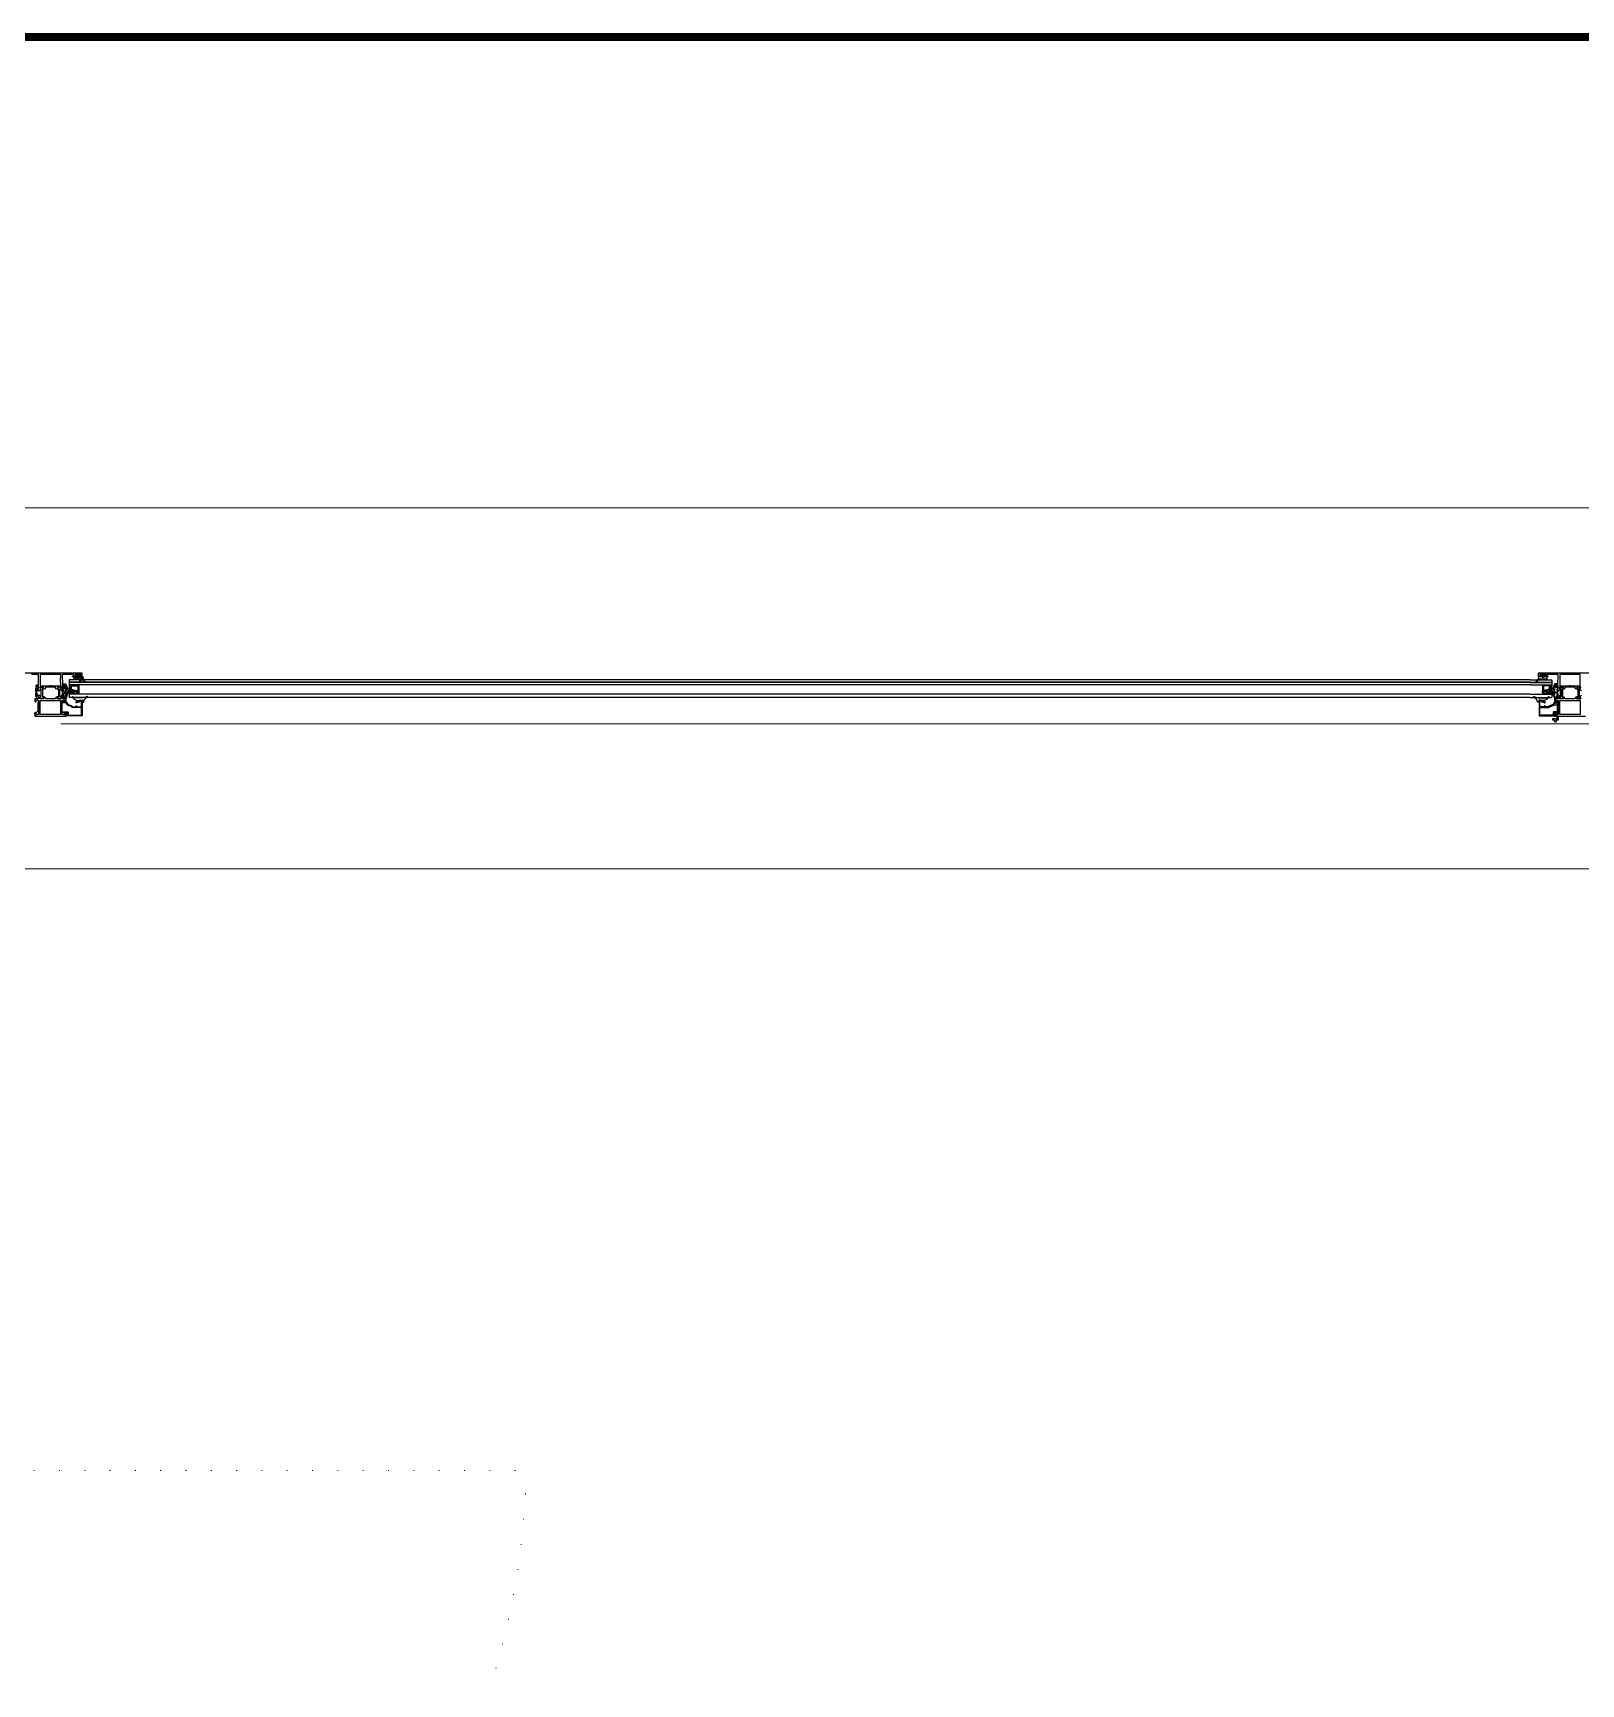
# Model space of a CAD drawing. Extents: x -9059 to 11889, y -1514 to 6575.
# Drawn here: x 1828.2 to 2025.5, y 3658 to 3868.4 of the extents above; entities that cross this region are included whole.
import ezdxf

# ---------------------------------------------------------------- set-up
doc = ezdxf.new("R2010")
doc.units = 0
doc.header["$LTSCALE"] = 25
doc.header["$MEASUREMENT"] = 0
doc.linetypes.add('DOT2', pattern=[0.125, 0, -0.125])
doc.linetypes.add('HIDDEN2', pattern=[4.7625, 3.175, -1.5875])
for name, color, linetype, lineweight in [('06D', 9, 'Continuous', 9), ('10', 9, 'Continuous', 9), ('15', 9, 'Continuous', 9), ('20', 9, 'DOT2', 9), ('21', 9, 'Continuous', 9)]:
    doc.layers.add(name, color=color, linetype=linetype, lineweight=lineweight)

msp = doc.modelspace()

# ---------------------------------------------------------------- hatches: boundary and pattern name
at = {"layer": '06D', "lineweight": 25, "ltscale": 0.5}
h = msp.add_hatch(dxfattribs=at)
h.set_pattern_fill('ANSI31', color=256, scale=0.05, angle=450, style=0)
h.set_pattern_definition([(225, (-192.06147, 133.83068), (-0.1122532015, 0.1122532015), [])])
edge = h.paths.add_edge_path(flags=16)
edge.add_arc((1833.83, 3786.36), 0.025, 180, 270, ccw=False)
edge.add_line((1833.81, 3786.36), (1833.81, 3786.46))
edge.add_arc((1833.83, 3786.46), 0.025, 450, 540, ccw=False)
edge.add_line((1833.83, 3786.49), (1834.01, 3786.49))
edge.add_arc((1834.01, 3786.46), 0.025, 360, 450, ccw=False)
edge.add_line((1834.04, 3786.46), (1834.04, 3786.36))
edge.add_arc((1834.01, 3786.36), 0.025, 270, 360, ccw=False)
edge.add_line((1834.01, 3786.34), (1833.83, 3786.34))
edge = h.paths.add_edge_path()
edge.add_arc((1833.64, 3786.37), 0.035, 270, 360)
edge.add_line((1833.67, 3786.37), (1833.67, 3786.45))
edge.add_arc((1833.66, 3786.45), 0.015, 360, 402.1692)
edge.add_line((1833.67, 3786.46), (1833.63, 3786.5))
edge.add_arc((1833.66, 3786.53), 0.04, 117.0437, 223.6131, ccw=False)
edge.add_line((1833.64, 3786.56), (1833.73, 3786.61))
edge.add_arc((1833.81, 3786.45), 0.175, 450, 477.0437, ccw=False)
edge.add_line((1833.81, 3786.63), (1834.04, 3786.63))
edge.add_arc((1834.04, 3786.45), 0.175, 422.9563, 450, ccw=False)
edge.add_line((1834.12, 3786.61), (1834.21, 3786.56))
edge.add_arc((1834.19, 3786.53), 0.04, 316.3869, 422.9563, ccw=False)
edge.add_line((1834.22, 3786.5), (1834.18, 3786.46))
edge.add_arc((1834.19, 3786.45), 0.015, 497.8308, 540)
edge.add_line((1834.17, 3786.45), (1834.17, 3786.37))
edge.add_arc((1834.21, 3786.37), 0.035, 180, 270)
edge.add_line((1834.21, 3786.33), (1834.49, 3786.33))
edge.add_arc((1834.49, 3786.29), 0.04, 360, 450, ccw=False)
edge.add_line((1834.53, 3786.29), (1834.53, 3786.15))
edge.add_arc((1834.48, 3786.15), 0.05, 319.9652, 360, ccw=False)
edge.add_line((1834.52, 3786.11), (1834.15, 3785.58))
edge.add_arc((1834.11, 3785.61), 0.04, 146.9957, 319.9652, ccw=False)
edge.add_line((1834.08, 3785.63), (1834.4, 3786.13))
edge.add_arc((1834.35, 3786.17), 0.06, 326.9957, 506.1456)
edge.add_line((1834.3, 3786.2), (1833.46, 3786.2))
edge.add_arc((1833.46, 3786.24), 0.04, 180, 270, ccw=False)
edge.add_line((1833.42, 3786.24), (1833.42, 3786.29))
edge.add_arc((1833.46, 3786.29), 0.04, 90, 180, ccw=False)
edge.add_line((1833.46, 3786.33), (1833.64, 3786.33))
h = msp.add_hatch(dxfattribs=at)
h.set_pattern_fill('ANSI31', color=256, scale=0.05, style=0)
h.set_pattern_definition([(225, (-9.60164, -248.68329), (0.1122532015, -0.1122532015), [])])
h.paths.add_polyline_path([(1833.78, 3784.18), (1833.97, 3784.36, 0.203536), (1834, 3784.43), (1834, 3784.51, 0.380587), (1833.91, 3784.61, -0.061836), (1832.66, 3784.92, -0.189764), (1832.6, 3784.97), (1832.41, 3785.4, 0.285747), (1832.32, 3785.45), (1832.03, 3785.45, 0.414214), (1832.01, 3785.43), (1832.01, 3785.34, 0.414214), (1832.03, 3785.32), (1832.25, 3785.32, -0.414214), (1832.28, 3785.29), (1832.28, 3785.1, -0.414214), (1832.26, 3785.07), (1832.18, 3785.07, -0.414214), (1832.15, 3785.1), (1832.15, 3785.13, 0.414214), (1832.12, 3785.16), (1832.06, 3785.16, 0.296563), (1832.04, 3785.15), (1831.98, 3785.01, 0.104779), (1831.96, 3784.94), (1831.96, 3784.86, -0.081633), (1831.96, 3783.88), (1831.96, 3783.8, 0.104779), (1831.98, 3783.73), (1832.04, 3783.59, 0.296563), (1832.06, 3783.58), (1832.12, 3783.58, 0.414214), (1832.15, 3783.61), (1832.15, 3783.65, -0.414214), (1832.18, 3783.67), (1832.26, 3783.67, -0.414214), (1832.28, 3783.65), (1832.28, 3783.59, 0.414214), (1832.31, 3783.56), (1832.4, 3783.56, 0.328426), (1832.45, 3783.6), (1832.67, 3784.3, -0.309555), (1832.69, 3784.32), (1833.49, 3784.37, 0.394287), (1833.51, 3784.39, -0.364538), (1833.55, 3784.44, -0.068684), (1833.85, 3784.45, -0.950368), (1833.85, 3784.41, 0.000002), (1833.85, 3784.41), (1833.7, 3784.26, 0.999219)])
h.paths.add_polyline_path([(1832.35, 3784.51), (1832.35, 3784.85, 0.414214), (1832.32, 3784.88), (1832.19, 3784.88, 0.414214), (1832.16, 3784.85), (1832.16, 3784.51, 0.414214), (1832.19, 3784.48), (1832.32, 3784.48, 0.414214)], flags=16)
h.paths.add_polyline_path([(1832.32, 3784.26), (1832.19, 3784.26, 0.414214), (1832.16, 3784.23), (1832.16, 3783.89, 0.414214), (1832.19, 3783.86), (1832.32, 3783.86, 0.414214), (1832.35, 3783.89), (1832.35, 3784.23, 0.414214)], flags=16)
h = msp.add_hatch(dxfattribs=at)
h.set_pattern_fill('ANSI31', color=256, scale=0.05, style=0)
h.set_pattern_definition([(315, (61.20478, -248.68422), (-0.1122532015, -0.1122532015), [])])
h.paths.add_polyline_path([(2020.73, 3784.18), (2020.54, 3784.36, -0.203536), (2020.51, 3784.43), (2020.51, 3784.51, -0.380587), (2020.6, 3784.61, 0.061836), (2021.86, 3784.92, 0.189764), (2021.91, 3784.97), (2022.1, 3785.39, -0.285747), (2022.19, 3785.45), (2022.48, 3785.45, -0.414214), (2022.5, 3785.43), (2022.5, 3785.34, -0.414214), (2022.48, 3785.32), (2022.27, 3785.32, 0.414214), (2022.23, 3785.29), (2022.23, 3785.1, 0.414214), (2022.26, 3785.07), (2022.34, 3785.07, 0.414214), (2022.36, 3785.1), (2022.36, 3785.13, -0.414214), (2022.39, 3785.16), (2022.46, 3785.16, -0.296563), (2022.47, 3785.15), (2022.53, 3785.01, -0.104779), (2022.55, 3784.94), (2022.55, 3784.86, 0.081633), (2022.55, 3783.88), (2022.55, 3783.8, -0.104779), (2022.53, 3783.73), (2022.47, 3783.59, -0.296563), (2022.46, 3783.58), (2022.39, 3783.58, -0.414214), (2022.36, 3783.61), (2022.36, 3783.65, 0.414214), (2022.34, 3783.67), (2022.26, 3783.67, 0.414214), (2022.23, 3783.65), (2022.23, 3783.59, -0.414214), (2022.21, 3783.56), (2022.11, 3783.56, -0.328426), (2022.06, 3783.6), (2021.84, 3784.3, 0.309555), (2021.82, 3784.32), (2021.02, 3784.37, -0.394287), (2021, 3784.39, 0.364538), (2020.96, 3784.44, 0.068684), (2020.66, 3784.45, 0.950368), (2020.66, 3784.41, -0.000002), (2020.66, 3784.41), (2020.81, 3784.26, -0.999219)])
h.paths.add_polyline_path([(2022.16, 3784.51), (2022.16, 3784.85, -0.414214), (2022.19, 3784.88), (2022.32, 3784.88, -0.414214), (2022.35, 3784.85), (2022.35, 3784.51, -0.414214), (2022.32, 3784.48), (2022.19, 3784.48, -0.414214)], flags=16)
h.paths.add_polyline_path([(2022.19, 3784.26), (2022.32, 3784.26, -0.414214), (2022.35, 3784.23), (2022.35, 3783.89, -0.414214), (2022.32, 3783.86), (2022.19, 3783.86, -0.414214), (2022.16, 3783.89), (2022.16, 3784.23, -0.414214)], flags=16)

# ---------------------------------------------------------------- linework, layer by layer
at = {"layer": '06D'}
for points in [[(2224.06, 3807.87), (1824.06, 3807.87)], [(1831.78, 3780.34), (2215.99, 3780.34)], [(2222.06, 3763.87), (2222.06, 3761.87), (1826.06, 3761.87), (1826.06, 3763.87)]]:
    msp.add_lwpolyline(points, dxfattribs=at)
at = {"layer": '06D', "lineweight": 25, "ltscale": 0.5}
for points in [[(1833.64, 3786.33, 0.414214), (1833.67, 3786.37), (1833.67, 3786.45, 0.186103), (1833.67, 3786.46), (1833.63, 3786.5, -0.501687), (1833.64, 3786.56), (1833.73, 3786.61, -0.118551), (1833.81, 3786.63), (1834.04, 3786.63, -0.118551), (1834.12, 3786.61), (1834.21, 3786.56, -0.501687), (1834.22, 3786.5), (1834.18, 3786.46, 0.186103), (1834.17, 3786.45), (1834.17, 3786.37, 0.414214), (1834.21, 3786.33), (1834.49, 3786.33, -0.414214), (1834.53, 3786.29), (1834.53, 3786.15, -0.176484), (1834.52, 3786.11), (1834.15, 3785.58, -0.940455), (1834.08, 3785.63), (1834.4, 3786.13, 0.992608), (1834.3, 3786.2), (1833.46, 3786.2, -0.414214), (1833.42, 3786.24), (1833.42, 3786.29, -0.414214), (1833.46, 3786.33)], [(1833.83, 3786.34, -0.414214), (1833.81, 3786.36), (1833.81, 3786.46, -0.414214), (1833.83, 3786.49), (1834.01, 3786.49, -0.414214), (1834.04, 3786.46), (1834.04, 3786.36, -0.414214), (1834.01, 3786.34)], [(1829.42, 3783.86, 0.131652), (1829.43, 3783.81), (1829.54, 3783.62, -0.131652), (1829.54, 3783.6), (1829.54, 3783.58, -0.414214), (1829.51, 3783.55), (1829.15, 3783.55, -0.414214), (1829.12, 3783.58), (1829.12, 3783.6, -0.131652), (1829.13, 3783.62), (1829.24, 3783.81, 0.131652), (1829.25, 3783.86), (1829.25, 3784.7, 0.131652), (1829.24, 3784.75), (1829.13, 3784.94, -0.131652), (1829.12, 3784.95), (1829.12, 3784.98, -0.414214), (1829.15, 3785.01), (1829.51, 3785.01, -0.414214), (1829.54, 3784.98), (1829.54, 3784.95, -0.131652), (1829.54, 3784.94), (1829.43, 3784.75, 0.131652), (1829.42, 3784.7)], [(1831.49, 3783.86, -0.131652), (1831.48, 3783.81), (1831.37, 3783.62, 0.131652), (1831.36, 3783.6), (1831.36, 3783.58, 0.414214), (1831.39, 3783.55), (1831.75, 3783.55, 0.414214), (1831.78, 3783.58), (1831.78, 3783.6, 0.131652), (1831.78, 3783.62), (1831.67, 3783.81, -0.131652), (1831.66, 3783.86), (1831.66, 3784.7, -0.131652), (1831.67, 3784.75), (1831.78, 3784.94, 0.131652), (1831.78, 3784.95), (1831.78, 3784.98, 0.414214), (1831.75, 3785.01), (1831.39, 3785.01, 0.414214), (1831.36, 3784.98), (1831.36, 3784.95, 0.131652), (1831.37, 3784.94), (1831.48, 3784.75, -0.131652), (1831.49, 3784.7)], [(1832.35, 3784.51, -0.414214), (1832.32, 3784.48), (1832.19, 3784.48, -0.414214), (1832.16, 3784.51), (1832.16, 3784.85, -0.414214), (1832.19, 3784.88), (1832.32, 3784.88, -0.414214), (1832.35, 3784.85)], [(2023.02, 3783.85, 0.131652), (2023.04, 3783.8), (2023.14, 3783.62, -0.131652), (2023.15, 3783.6), (2023.15, 3783.58, -0.414214), (2023.12, 3783.55), (2022.76, 3783.55, -0.414214), (2022.73, 3783.58), (2022.73, 3783.6, -0.131652), (2022.73, 3783.62), (2022.84, 3783.8, 0.131652), (2022.85, 3783.85), (2022.85, 3784.7, 0.131652), (2022.84, 3784.75), (2022.73, 3784.94, -0.131652), (2022.73, 3784.95), (2022.73, 3784.98, -0.414214), (2022.76, 3785.01), (2023.12, 3785.01, -0.414214), (2023.15, 3784.98), (2023.15, 3784.95, -0.131652), (2023.14, 3784.94), (2023.04, 3784.75, 0.131652), (2023.02, 3784.7)], [(2022.89, 3784.75), (2022.79, 3784.94, -0.131652), (2022.78, 3784.95), (2022.78, 3784.98, -0.414214), (2022.81, 3785.01), (2023.17, 3785.01, -0.414214), (2023.2, 3784.98), (2023.2, 3784.95, -0.131652), (2023.2, 3784.94), (2023.09, 3784.75, 0.131652), (2023.08, 3784.7), (2023.08, 3783.85, 0.131652), (2023.09, 3783.8), (2023.2, 3783.62, -0.131652), (2023.2, 3783.6), (2023.2, 3783.58, -0.414214), (2023.17, 3783.55), (2022.81, 3783.55, -0.414214), (2022.78, 3783.58), (2022.78, 3783.6, -0.131652), (2022.79, 3783.62), (2022.89, 3783.8, 0.131652), (2022.91, 3783.85), (2022.91, 3784.7, 0.131652)], [(2025.22, 3784.75), (2025.33, 3784.94, 0.131652), (2025.33, 3784.95), (2025.33, 3784.98, 0.414214), (2025.3, 3785.01), (2024.94, 3785.01, 0.414214), (2024.91, 3784.98), (2024.91, 3784.95, 0.131652), (2024.92, 3784.94), (2025.02, 3784.75, -0.131652), (2025.04, 3784.7), (2025.04, 3783.85, -0.131652), (2025.02, 3783.8), (2024.92, 3783.62, 0.131652), (2024.91, 3783.6), (2024.91, 3783.58, 0.414214), (2024.94, 3783.55), (2025.3, 3783.55, 0.414214), (2025.33, 3783.58), (2025.33, 3783.6, 0.131652), (2025.33, 3783.62), (2025.22, 3783.8, -0.131652), (2025.21, 3783.85), (2025.21, 3784.7, -0.131652)], [(2025.09, 3783.85, -0.131652), (2025.08, 3783.8), (2024.97, 3783.62, 0.131652), (2024.97, 3783.6), (2024.97, 3783.58, 0.414214), (2025, 3783.55), (2025.36, 3783.55, 0.414214), (2025.39, 3783.58), (2025.39, 3783.6, 0.131652), (2025.38, 3783.62), (2025.28, 3783.8, -0.131652), (2025.26, 3783.85), (2025.26, 3784.7, -0.131652), (2025.28, 3784.75), (2025.38, 3784.94, 0.131652), (2025.39, 3784.95), (2025.39, 3784.98, 0.414214), (2025.36, 3785.01), (2025, 3785.01, 0.414214), (2024.97, 3784.98), (2024.97, 3784.95, 0.131652), (2024.97, 3784.94), (2025.08, 3784.75, -0.131652), (2025.09, 3784.7)], [(2025.09, 3783.85, -0.131652), (2025.08, 3783.8), (2024.97, 3783.62, 0.131652), (2024.97, 3783.6), (2024.97, 3783.58, 0.414214), (2025, 3783.55), (2025.36, 3783.55, 0.414214), (2025.39, 3783.58), (2025.39, 3783.6, 0.131652), (2025.38, 3783.62), (2025.28, 3783.8, -0.131652), (2025.26, 3783.85), (2025.26, 3784.7, -0.131652), (2025.28, 3784.75), (2025.38, 3784.94, 0.131652), (2025.39, 3784.95), (2025.39, 3784.98, 0.414214), (2025.36, 3785.01), (2025, 3785.01, 0.414214), (2024.97, 3784.98), (2024.97, 3784.95, 0.131652), (2024.97, 3784.94), (2025.08, 3784.75, -0.131652), (2025.09, 3784.7)], [(1834.52, 3783.34), (1834.52, 3783.12, 0.414214), (1834.55, 3783.09), (1834.59, 3783.09, 0.356389), (1834.69, 3783.17, -0.262181), (1835.2, 3783.76, 0.316752), (1835.22, 3783.79, 0.499585), (1835.19, 3783.82, -0.048291), (1834.63, 3783.68, -0.086497), (1833.53, 3783.68, -0.16681), (1833.3, 3783.79, 0.169383), (1833.28, 3783.81), (1833.27, 3783.81, 0.513067), (1833.22, 3783.74, 0.159858), (1833.8, 3783.36, 0.178819), (1834.16, 3783.34), (1834.18, 3783.36, -0.13005), (1834.23, 3783.37), (1834.49, 3783.37, -0.414214)], [(2020.09, 3783.34), (2020.09, 3783.12, -0.414214), (2020.06, 3783.09), (2020.03, 3783.09, -0.356389), (2019.93, 3783.17, 0.262181), (2019.41, 3783.76, -0.316752), (2019.39, 3783.79, -0.499585), (2019.43, 3783.82, 0.048291), (2019.99, 3783.68, 0.086497), (2021.09, 3783.68, 0.16681), (2021.31, 3783.79, -0.169383), (2021.33, 3783.81), (2021.35, 3783.81, -0.513067), (2021.39, 3783.74, -0.159858), (2020.82, 3783.36, -0.178819), (2020.45, 3783.34), (2020.43, 3783.35, 0.13005), (2020.38, 3783.37), (2020.12, 3783.37, 0.414214)]]:
    msp.add_lwpolyline(points, format="xyb", close=True, dxfattribs=at)
for points in [[(1834.59, 3786.35, 0.220745), (1834.89, 3785.75, -0.651907), (1834.84, 3785.68, -0.176952), (1834.55, 3786, 0.281357), (1834.4, 3786.09), (1834.32, 3786.09), (1834.31, 3786.09), (1834.3, 3786.09), (1834.29, 3786.09), (1834.29, 3786.08), (1834.28, 3786.08), (1834.27, 3786.07), (1834.27, 3786.07), (1834.26, 3786.06), (1834.26, 3786.05), (1834.26, 3786.04), (1834.26, 3785.96), (1834.26, 3785.96), (1834.26, 3785.96), (1834.26, 3785.95), (1834.26, 3785.95), (1834.25, 3785.95), (1834.25, 3785.95), (1834.25, 3785.94), (1834.25, 3785.94), (1834.24, 3785.94), (1834.16, 3785.94), (1834.16, 3785.94), (1834.15, 3785.94), (1834.15, 3785.94), (1834.15, 3785.95), (1834.15, 3785.95), (1834.14, 3785.95), (1834.14, 3785.95), (1834.14, 3785.96), (1834.14, 3785.96), (1834.14, 3786.04), (1834.14, 3786.05), (1834.14, 3786.05), (1834.13, 3786.06), (1834.13, 3786.07), (1834.12, 3786.07), (1834.12, 3786.08), (1834.11, 3786.08), (1834.1, 3786.09), (1834.09, 3786.09), (1834.08, 3786.09), (1834.07, 3786.09), (1834.07, 3786.08), (1834.06, 3786.08), (1834.05, 3786.07), (1834.05, 3786.07), (1834.04, 3786.06), (1834.04, 3786.05), (1834.04, 3786.04), (1834.04, 3785.96), (1834.04, 3785.96), (1834.04, 3785.96), (1834.04, 3785.95), (1834.04, 3785.95), (1834.03, 3785.95), (1834.03, 3785.95), (1834.03, 3785.94), (1834.03, 3785.94), (1834.02, 3785.94), (1833.94, 3785.94), (1833.94, 3785.94), (1833.93, 3785.94), (1833.93, 3785.94), (1833.93, 3785.95), (1833.93, 3785.95), (1833.92, 3785.95), (1833.92, 3785.95), (1833.92, 3785.96), (1833.92, 3785.96), (1833.92, 3786.04), (1833.92, 3786.05), (1833.92, 3786.05), (1833.91, 3786.06), (1833.91, 3786.07), (1833.9, 3786.07), (1833.9, 3786.08), (1833.89, 3786.08), (1833.88, 3786.09), (1833.87, 3786.09), (1833.86, 3786.09), (1833.85, 3786.09), (1833.85, 3786.08), (1833.84, 3786.08), (1833.83, 3786.07), (1833.83, 3786.07), (1833.82, 3786.06), (1833.82, 3786.05), (1833.82, 3786.04), (1833.82, 3785.96), (1833.82, 3785.96), (1833.82, 3785.96), (1833.82, 3785.95), (1833.82, 3785.95), (1833.81, 3785.95), (1833.81, 3785.95), (1833.81, 3785.94), (1833.81, 3785.94), (1833.8, 3785.94), (1833.72, 3785.94), (1833.72, 3785.94), (1833.71, 3785.94), (1833.71, 3785.94), (1833.71, 3785.95), (1833.71, 3785.95), (1833.7, 3785.95), (1833.7, 3785.95), (1833.7, 3785.96), (1833.7, 3785.96), (1833.7, 3786.04), (1833.7, 3786.05), (1833.7, 3786.05), (1833.69, 3786.06), (1833.69, 3786.07), (1833.68, 3786.07), (1833.68, 3786.08), (1833.67, 3786.08), (1833.66, 3786.09), (1833.65, 3786.09), (1833.64, 3786.09), (1833.63, 3786.09), (1833.63, 3786.08), (1833.62, 3786.08), (1833.61, 3786.07), (1833.61, 3786.07), (1833.6, 3786.06), (1833.6, 3786.05), (1833.6, 3786.04), (1833.6, 3785.96), (1833.6, 3785.96), (1833.6, 3785.96), (1833.6, 3785.95), (1833.6, 3785.95), (1833.59, 3785.95), (1833.59, 3785.95), (1833.59, 3785.94), (1833.59, 3785.94), (1833.58, 3785.94), (1833.5, 3785.94), (1833.5, 3785.94), (1833.49, 3785.94), (1833.49, 3785.94), (1833.49, 3785.95), (1833.49, 3785.95), (1833.48, 3785.95), (1833.48, 3785.95), (1833.48, 3785.96), (1833.48, 3785.96), (1833.48, 3786.3, -0.414214), (1833.51, 3786.33), (1833.74, 3786.33, 0.414214), (1833.77, 3786.36), (1833.77, 3786.43, 0.291535), (1833.76, 3786.44), (1833.71, 3786.46, -0.613042), (1833.71, 3786.53), (1833.83, 3786.59, -0.127095), (1833.89, 3786.61), (1834.09, 3786.61, -0.127095), (1834.15, 3786.59), (1834.26, 3786.53, -0.585233), (1834.26, 3786.46), (1834.21, 3786.44, 0.167811), (1834.21, 3786.43), (1834.21, 3786.36, 0.414214), (1834.24, 3786.33), (1834.54, 3786.33), (1834.54, 3786.39, -0.394677), (1834.59, 3786.35)], [(2020.03, 3786.35, -0.220745), (2019.72, 3785.75, 0.651907), (2019.78, 3785.68, 0.176952), (2020.07, 3786, -0.281357), (2020.21, 3786.09), (2020.29, 3786.09), (2020.31, 3786.09), (2020.31, 3786.09), (2020.32, 3786.08), (2020.33, 3786.08), (2020.34, 3786.08), (2020.34, 3786.07), (2020.35, 3786.07), (2020.35, 3786.06), (2020.36, 3786.05), (2020.36, 3786.04), (2020.36, 3785.96), (2020.36, 3785.96), (2020.36, 3785.96), (2020.36, 3785.95), (2020.36, 3785.95), (2020.36, 3785.95), (2020.37, 3785.95), (2020.37, 3785.94), (2020.37, 3785.94), (2020.38, 3785.94), (2020.46, 3785.94), (2020.46, 3785.94), (2020.46, 3785.94), (2020.47, 3785.94), (2020.47, 3785.95), (2020.47, 3785.95), (2020.47, 3785.95), (2020.48, 3785.95), (2020.48, 3785.96), (2020.48, 3785.96), (2020.48, 3786.04), (2020.48, 3786.04), (2020.48, 3786.05), (2020.48, 3786.06), (2020.49, 3786.07), (2020.49, 3786.07), (2020.5, 3786.08), (2020.51, 3786.08), (2020.51, 3786.08), (2020.53, 3786.09), (2020.53, 3786.09), (2020.54, 3786.08), (2020.55, 3786.08), (2020.56, 3786.08), (2020.56, 3786.07), (2020.57, 3786.07), (2020.57, 3786.06), (2020.58, 3786.05), (2020.58, 3786.04), (2020.58, 3785.96), (2020.58, 3785.96), (2020.58, 3785.96), (2020.58, 3785.95), (2020.58, 3785.95), (2020.58, 3785.95), (2020.59, 3785.95), (2020.59, 3785.94), (2020.59, 3785.94), (2020.6, 3785.94), (2020.68, 3785.94), (2020.68, 3785.94), (2020.68, 3785.94), (2020.69, 3785.94), (2020.69, 3785.95), (2020.69, 3785.95), (2020.69, 3785.95), (2020.7, 3785.95), (2020.7, 3785.96), (2020.7, 3785.96), (2020.7, 3786.04), (2020.7, 3786.04), (2020.7, 3786.05), (2020.7, 3786.06), (2020.71, 3786.07), (2020.71, 3786.07), (2020.72, 3786.08), (2020.73, 3786.08), (2020.73, 3786.08), (2020.75, 3786.09), (2020.75, 3786.09), (2020.76, 3786.08), (2020.77, 3786.08), (2020.78, 3786.08), (2020.78, 3786.07), (2020.79, 3786.07), (2020.79, 3786.06), (2020.8, 3786.05), (2020.8, 3786.04), (2020.8, 3785.96), (2020.8, 3785.96), (2020.8, 3785.96), (2020.8, 3785.95), (2020.8, 3785.95), (2020.8, 3785.95), (2020.81, 3785.95), (2020.81, 3785.94), (2020.81, 3785.94), (2020.82, 3785.94), (2020.9, 3785.94), (2020.9, 3785.94), (2020.9, 3785.94), (2020.91, 3785.94), (2020.91, 3785.95), (2020.91, 3785.95), (2020.91, 3785.95), (2020.92, 3785.95), (2020.92, 3785.96), (2020.92, 3785.96), (2020.92, 3786.04), (2020.92, 3786.04), (2020.92, 3786.05), (2020.92, 3786.06), (2020.93, 3786.07), (2020.93, 3786.07), (2020.94, 3786.08), (2020.95, 3786.08), (2020.95, 3786.08), (2020.97, 3786.09), (2020.97, 3786.09), (2020.98, 3786.08), (2020.99, 3786.08), (2021, 3786.08), (2021, 3786.07), (2021.01, 3786.07), (2021.01, 3786.06), (2021.02, 3786.05), (2021.02, 3786.04), (2021.02, 3785.96), (2021.02, 3785.96), (2021.02, 3785.96), (2021.02, 3785.95), (2021.02, 3785.95), (2021.02, 3785.95), (2021.03, 3785.95), (2021.03, 3785.94), (2021.03, 3785.94), (2021.04, 3785.94), (2021.12, 3785.94), (2021.12, 3785.94), (2021.12, 3785.94), (2021.13, 3785.94), (2021.13, 3785.95), (2021.13, 3785.95), (2021.13, 3785.95), (2021.14, 3785.95), (2021.14, 3785.96), (2021.14, 3785.96), (2021.14, 3786.3, 0.414214), (2021.11, 3786.33), (2020.88, 3786.33, -0.414214), (2020.85, 3786.36), (2020.85, 3786.42, -0.291535), (2020.86, 3786.44), (2020.91, 3786.46, 0.613042), (2020.91, 3786.52), (2020.79, 3786.59, 0.127095), (2020.73, 3786.6), (2020.53, 3786.6, 0.127095), (2020.46, 3786.59), (2020.35, 3786.53, 0.585233), (2020.35, 3786.46), (2020.4, 3786.44, -0.167811), (2020.41, 3786.42), (2020.41, 3786.36, -0.414214), (2020.38, 3786.33), (2020.08, 3786.33), (2020.08, 3786.39, 0.394677), (2020.03, 3786.35)], [(1831.96, 3783.88, 0.081633), (1831.96, 3784.86), (1831.96, 3784.94, -0.104779), (1831.98, 3785.01), (1832.04, 3785.15, -0.296563), (1832.06, 3785.16), (1832.12, 3785.16, -0.414214), (1832.15, 3785.13), (1832.15, 3785.1, 0.414214), (1832.18, 3785.07), (1832.26, 3785.07, 0.414214), (1832.28, 3785.1), (1832.28, 3785.29, 0.414214), (1832.25, 3785.32), (1832.03, 3785.32, -0.414214), (1832.01, 3785.34), (1832.01, 3785.43, -0.414214), (1832.03, 3785.45), (1832.32, 3785.45, -0.285747), (1832.41, 3785.4), (1832.6, 3784.97, 0.189764), (1832.66, 3784.92, 0.061836), (1833.91, 3784.61, -0.380587), (1834, 3784.51), (1834, 3784.43, -0.203536), (1833.97, 3784.36), (1833.78, 3784.18, -0.999219), (1833.7, 3784.26), (1833.85, 3784.41, 0.950364), (1833.85, 3784.45, 0.068684), (1833.55, 3784.44, 0.364538), (1833.51, 3784.39, -0.394287), (1833.49, 3784.37), (1832.69, 3784.32, 0.309555), (1832.67, 3784.3), (1832.45, 3783.6, -0.328426), (1832.4, 3783.56), (1832.31, 3783.56, -0.414214), (1832.28, 3783.59), (1832.28, 3783.65, 0.414214), (1832.26, 3783.67), (1832.18, 3783.67, 0.414214), (1832.15, 3783.65), (1832.15, 3783.61, -0.414214), (1832.12, 3783.58), (1832.06, 3783.58, -0.296563), (1832.04, 3783.59), (1831.98, 3783.73, -0.104779), (1831.96, 3783.8), (1831.96, 3783.88)], [(2022.55, 3783.88, -0.081633), (2022.55, 3784.86), (2022.55, 3784.94, 0.104779), (2022.53, 3785.01), (2022.47, 3785.15, 0.296563), (2022.46, 3785.16), (2022.39, 3785.16, 0.414214), (2022.36, 3785.13), (2022.36, 3785.1, -0.414214), (2022.34, 3785.07), (2022.26, 3785.07, -0.414214), (2022.23, 3785.1), (2022.23, 3785.29, -0.414214), (2022.27, 3785.32), (2022.48, 3785.32, 0.414214), (2022.5, 3785.34), (2022.5, 3785.43, 0.414214), (2022.48, 3785.45), (2022.19, 3785.45, 0.285747), (2022.1, 3785.39), (2021.91, 3784.97, -0.189764), (2021.86, 3784.92, -0.061836), (2020.6, 3784.61, 0.380587), (2020.51, 3784.51), (2020.51, 3784.43, 0.203536), (2020.54, 3784.36), (2020.73, 3784.18, 0.999219), (2020.81, 3784.26), (2020.66, 3784.41, -0.950364), (2020.66, 3784.45, -0.068684), (2020.96, 3784.44, -0.364538), (2021, 3784.39, 0.394287), (2021.02, 3784.37), (2021.82, 3784.32, -0.309555), (2021.84, 3784.3), (2022.06, 3783.6, 0.328426), (2022.11, 3783.56), (2022.21, 3783.56, 0.414214), (2022.23, 3783.59), (2022.23, 3783.65, -0.414214), (2022.26, 3783.67), (2022.34, 3783.67, -0.414214), (2022.36, 3783.65), (2022.36, 3783.61, 0.414214), (2022.39, 3783.58), (2022.46, 3783.58, 0.296563), (2022.47, 3783.59), (2022.53, 3783.73, 0.104779), (2022.55, 3783.8), (2022.55, 3783.88)]]:
    msp.add_lwpolyline(points, format="xyb", dxfattribs=at)
at = {"layer": '10', "lineweight": 25, "ltscale": 0.5}
for p, q in [((1833.05, 3785.31), (1833.05, 3784.11)), ((1834.05, 3785.31), (1834.05, 3784.11)), ((2020.56, 3785.31), (2020.56, 3784.11)), ((2021.56, 3785.31), (2021.56, 3784.11)), ((1828.84, 3783.06), (1828.84, 3782.89)), ((1828.84, 3782.89), (1828.84, 3781.93)), ((2021.94, 3783.06), (2022.44, 3783.06)), ((2021.94, 3782.79), (2022.44, 3782.79)), ((2022.44, 3783.06), (2022.44, 3782.89)), ((2022.44, 3782.89), (2022.44, 3781.93)), ((1828.84, 3781.93), (1828.34, 3781.66)), ((2022.44, 3781.93), (2021.94, 3781.66))]:
    msp.add_line(p, q, dxfattribs=at)
for points in [[(1826.46, 3786.84), (1834.44, 3786.84, -0.414214), (1834.45, 3786.83), (1834.45, 3786.35, -0.414214), (1834.44, 3786.34), (1834.22, 3786.34, -0.414214), (1834.15, 3786.41), (1834.15, 3786.43, -0.414214), (1834.16, 3786.44), (1834.26, 3786.44, 0.414214), (1834.31, 3786.49), (1834.31, 3786.61, 0.414214), (1834.26, 3786.66), (1833.59, 3786.66, 0.414214), (1833.54, 3786.61), (1833.54, 3786.49, 0.414214), (1833.59, 3786.44), (1833.69, 3786.44, -0.414214), (1833.7, 3786.43), (1833.7, 3786.41, -0.414214), (1833.63, 3786.34), (1833.32, 3786.34, -0.414214), (1833.27, 3786.39), (1833.27, 3786.44), (1833.37, 3786.44, 0.414214), (1833.4, 3786.47), (1833.4, 3786.64), (1833.27, 3786.64), (1833.27, 3786.65), (1833.01, 3786.65), (1833.01, 3786.64), (1832.86, 3786.64), (1832.86, 3786.65), (1832.53, 3786.65), (1832.53, 3786.64), (1832.38, 3786.64), (1832.38, 3786.65), (1832.06, 3786.65, 0.425337), (1831.96, 3786.54), (1832, 3785.36, 0.403083), (1832.03, 3785.33), (1832.15, 3785.33, -0.414214), (1832.27, 3785.21), (1832.27, 3785.12, -0.414214), (1832.17, 3785.02), (1832.16, 3785.02, -0.414214), (1832.15, 3785.03), (1832.15, 3785.18, 0.414214), (1832.12, 3785.21), (1831.98, 3785.21, 0.414214), (1831.95, 3785.18), (1831.95, 3784.87), (1832.02, 3784.61, -0.700084), (1831.92, 3784.54), (1831.9, 3784.55), (1831.73, 3784.72, -0.607471), (1831.74, 3784.78, 0.283637), (1831.77, 3784.8), (1831.82, 3784.99, 1.229391), (1831.76, 3785.02), (1831.29, 3785.02), (1831.45, 3784.75, -0.859449), (1831.42, 3784.73), (1831.18, 3784.82), (1831.06, 3785.02), (1829.85, 3785.02), (1829.73, 3784.82), (1829.49, 3784.73, -0.859449), (1829.46, 3784.75), (1829.62, 3785.02), (1829.14, 3785.02, 1.229391), (1829.09, 3784.99), (1829.14, 3784.8, 0.283637), (1829.17, 3784.78, -0.607471), (1829.18, 3784.72), (1829.01, 3784.55), (1828.99, 3784.54, -0.700084), (1828.88, 3784.61), (1828.95, 3784.87), (1828.95, 3785.18, 0.414214), (1828.92, 3785.21), (1828.78, 3785.21, 0.414214), (1828.75, 3785.18), (1828.75, 3785.03, -0.414214), (1828.74, 3785.02), (1828.73, 3785.02, -0.414214), (1828.63, 3785.12), (1828.63, 3785.21, -0.414214), (1828.75, 3785.33), (1828.88, 3785.33, 0.403083), (1828.91, 3785.36), (1828.95, 3786.54, 0.425337), (1828.85, 3786.65), (1828.53, 3786.65), (1828.53, 3786.64), (1828.38, 3786.64), (1828.38, 3786.65), (1828.05, 3786.65)], [(2025.5, 3784.55), (2025.33, 3784.72, -0.607471), (2025.35, 3784.78, 0.283637), (2025.37, 3784.8), (2025.42, 3784.99, 1.229391), (2025.37, 3785.02), (2024.89, 3785.02), (2025.06, 3784.75, -0.859449), (2025.03, 3784.72), (2024.78, 3784.82), (2024.66, 3785.02), (2023.46, 3785.02), (2023.33, 3784.82), (2023.09, 3784.72, -0.859449), (2023.06, 3784.75), (2023.22, 3785.02), (2022.75, 3785.02, 1.229391), (2022.7, 3784.99), (2022.75, 3784.8, 0.283637), (2022.77, 3784.78, -0.607471), (2022.78, 3784.72), (2022.61, 3784.55), (2022.6, 3784.54, -0.700084), (2022.49, 3784.61), (2022.56, 3784.87), (2022.56, 3785.18, 0.414214), (2022.53, 3785.21), (2022.39, 3785.21, 0.414214), (2022.36, 3785.18), (2022.36, 3785.03, -0.414214), (2022.35, 3785.02), (2022.34, 3785.02, -0.414214), (2022.24, 3785.12), (2022.24, 3785.21, -0.414214), (2022.36, 3785.33), (2022.48, 3785.33, 0.403083), (2022.51, 3785.36), (2022.55, 3786.54, 0.425337), (2022.45, 3786.65), (2022.13, 3786.65), (2022.13, 3786.64), (2021.98, 3786.64), (2021.98, 3786.65), (2021.65, 3786.65), (2021.65, 3786.64), (2021.5, 3786.64), (2021.5, 3786.65), (2021.24, 3786.65), (2021.24, 3786.64), (2021.11, 3786.64), (2021.11, 3786.47, 0.414214), (2021.14, 3786.44), (2021.24, 3786.44), (2021.24, 3786.39, -0.414214), (2021.19, 3786.34), (2020.88, 3786.34, -0.414214), (2020.81, 3786.41), (2020.81, 3786.43, -0.414214), (2020.82, 3786.44), (2020.92, 3786.44, 0.414214), (2020.97, 3786.49), (2020.97, 3786.61, 0.414214), (2020.92, 3786.66), (2020.25, 3786.66, 0.414214), (2020.2, 3786.61), (2020.2, 3786.49, 0.414214), (2020.25, 3786.44), (2020.35, 3786.44, -0.414214), (2020.36, 3786.43), (2020.36, 3786.41, -0.414214), (2020.29, 3786.34), (2020.07, 3786.34, -0.414214), (2020.06, 3786.35), (2020.06, 3786.83, -0.414214), (2020.07, 3786.84), (2028.05, 3786.84, -0.414214)], [(1828.53, 3783.54, 0.414222), (1828.45, 3783.46), (1828.45, 3783.29, 0.414214), (1828.6, 3783.14), (1828.64, 3783.14, 0.414214), (1828.65, 3783.15), (1828.65, 3783.21, 0.366034), (1828.63, 3783.24, -0.365977), (1828.6, 3783.27), (1828.6, 3783.36, -0.414214), (1828.63, 3783.39), (1828.74, 3783.39, -0.365977), (1828.77, 3783.36, 0.365977), (1828.8, 3783.34), (1828.92, 3783.34, -0.414214), (1828.95, 3783.31), (1828.95, 3782.47), (1828.98, 3782.44), (1828.95, 3782.41), (1828.95, 3781.57, -0.414214), (1828.92, 3781.54), (1828.8, 3781.54, 0.365977), (1828.77, 3781.51, -0.365977), (1828.74, 3781.49), (1828.63, 3781.49, -0.414214), (1828.6, 3781.52), (1828.6, 3781.61, -0.365977), (1828.63, 3781.64, 0.366034), (1828.65, 3781.67), (1828.65, 3781.73, 0.414214), (1828.64, 3781.74), (1828.6, 3781.74, 0.414214), (1828.45, 3781.59), (1828.45, 3781.35, 0.414214), (1828.46, 3781.34), (1832.44, 3781.34, 0.414214), (1832.45, 3781.35), (1832.45, 3781.59, 0.414214), (1832.3, 3781.74), (1832.26, 3781.74, 0.414214), (1832.25, 3781.73), (1832.25, 3781.67, 0.366034), (1832.28, 3781.64, -0.365977), (1832.3, 3781.61), (1832.3, 3781.52, -0.414214), (1832.27, 3781.49), (1832.16, 3781.49, -0.365977), (1832.13, 3781.51, 0.365977), (1832.11, 3781.54), (1831.98, 3781.54, -0.414214), (1831.95, 3781.57), (1831.95, 3782.41), (1831.92, 3782.44), (1831.95, 3782.47), (1831.95, 3783.31, -0.414214), (1831.98, 3783.34), (1832.11, 3783.34, 0.365977), (1832.13, 3783.36, -0.365977), (1832.16, 3783.39), (1832.27, 3783.39, -0.414214), (1832.3, 3783.36), (1832.3, 3783.27, -0.365977), (1832.28, 3783.24, 0.366034), (1832.25, 3783.21), (1832.25, 3783.15, 0.414214), (1832.26, 3783.14), (1832.3, 3783.14, 0.414214), (1832.45, 3783.29), (1832.45, 3783.46, 0.414214), (1832.37, 3783.54), (1832.3, 3783.54, -0.414214), (1832.27, 3783.57), (1832.27, 3783.59, 0.414214), (1832.17, 3783.69), (1832.16, 3783.69, 0.414214), (1832.15, 3783.68), (1832.15, 3783.57, -0.414214), (1832.12, 3783.54), (1831.98, 3783.54, -0.414214), (1831.95, 3783.57), (1831.95, 3783.68), (1832.02, 3783.94, 0.700084), (1831.92, 3784.02), (1831.9, 3784.01), (1831.73, 3783.83, 0.607471), (1831.74, 3783.77, -0.283637), (1831.77, 3783.75), (1831.82, 3783.57, -1.229391), (1831.76, 3783.54), (1831.29, 3783.54), (1831.45, 3783.8, 0.713664), (1831.43, 3783.83), (1831.18, 3783.74), (1831.06, 3783.54), (1829.85, 3783.54), (1829.73, 3783.74), (1829.48, 3783.83, 0.713664), (1829.46, 3783.8), (1829.62, 3783.54), (1829.14, 3783.54, -1.229391), (1829.09, 3783.57), (1829.14, 3783.75, -0.283637), (1829.17, 3783.77, 0.607471), (1829.18, 3783.83), (1829.01, 3784.01), (1828.99, 3784.02, 0.700084), (1828.88, 3783.94), (1828.95, 3783.68), (1828.95, 3783.57, -0.414214), (1828.92, 3783.54), (1828.78, 3783.54, -0.414214), (1828.75, 3783.57), (1828.75, 3783.68, 0.414214), (1828.74, 3783.69), (1828.73, 3783.69, 0.414214), (1828.63, 3783.59), (1828.63, 3783.57, -0.414214), (1828.6, 3783.54), (1828.53, 3783.54)], [(2022.14, 3783.54, 0.414222), (2022.06, 3783.46), (2022.06, 3783.29, 0.414214), (2022.21, 3783.14), (2022.25, 3783.14, 0.414214), (2022.26, 3783.15), (2022.26, 3783.21, 0.366034), (2022.23, 3783.24, -0.365977), (2022.21, 3783.27), (2022.21, 3783.36, -0.414214), (2022.24, 3783.39), (2022.35, 3783.39, -0.365977), (2022.38, 3783.36, 0.365977), (2022.41, 3783.34), (2022.53, 3783.34, -0.414214), (2022.56, 3783.31), (2022.56, 3782.47), (2022.59, 3782.44), (2022.56, 3782.41), (2022.56, 3781.57, -0.414214), (2022.53, 3781.54), (2022.41, 3781.54, 0.365977), (2022.38, 3781.51, -0.365977), (2022.35, 3781.49), (2022.24, 3781.49, -0.414214), (2022.21, 3781.52), (2022.21, 3781.61, -0.365977), (2022.23, 3781.64, 0.366034), (2022.26, 3781.67), (2022.26, 3781.73, 0.414214), (2022.25, 3781.74), (2022.21, 3781.74, 0.414214), (2022.06, 3781.59), (2022.06, 3781.35, 0.414214), (2022.07, 3781.34), (2026.05, 3781.34, 0.414214)], [(2025.5, 3784.01), (2025.33, 3783.83, 0.607471), (2025.35, 3783.77, -0.283637), (2025.37, 3783.75), (2025.42, 3783.57, -1.229391), (2025.37, 3783.54), (2024.89, 3783.54), (2025.06, 3783.8, 0.713664), (2025.03, 3783.83), (2024.78, 3783.74), (2024.66, 3783.54), (2023.46, 3783.54), (2023.33, 3783.74), (2023.08, 3783.83, 0.713664), (2023.06, 3783.8), (2023.22, 3783.54), (2022.75, 3783.54, -1.229391), (2022.7, 3783.57), (2022.75, 3783.75, -0.283637), (2022.77, 3783.77, 0.607471), (2022.78, 3783.83), (2022.61, 3784.01), (2022.6, 3784.02, 0.700084), (2022.49, 3783.94), (2022.56, 3783.68), (2022.56, 3783.57, -0.414214), (2022.53, 3783.54), (2022.39, 3783.54, -0.414214), (2022.36, 3783.57), (2022.36, 3783.68, 0.414214), (2022.35, 3783.69), (2022.34, 3783.69, 0.414214), (2022.24, 3783.59), (2022.24, 3783.57, -0.414214), (2022.21, 3783.54), (2022.14, 3783.54)]]:
    msp.add_lwpolyline(points, format="xyb", dxfattribs=at)
for points in [[(1831.76, 3785.21), (1831.76, 3785.68), (1831.75, 3785.68), (1831.75, 3786.18), (1831.76, 3786.18), (1831.76, 3786.65), (1829.14, 3786.65), (1829.14, 3786.18), (1829.15, 3786.18), (1829.15, 3785.68), (1829.14, 3785.68), (1829.14, 3785.21), (1830.38, 3785.21), (1830.38, 3785.23), (1830.53, 3785.23), (1830.53, 3785.21)], [(2025.37, 3785.21), (2025.37, 3785.68), (2025.36, 3785.68), (2025.36, 3786.18), (2025.37, 3786.18), (2025.37, 3786.65), (2022.75, 3786.65), (2022.75, 3786.18), (2022.76, 3786.18), (2022.76, 3785.68), (2022.75, 3785.68), (2022.75, 3785.21), (2023.98, 3785.21), (2023.98, 3785.23), (2024.13, 3785.23), (2024.13, 3785.21)], [(1831.75, 3783.34), (1831.75, 3781.54), (1829.15, 3781.54), (1829.15, 3783.34)], [(2025.36, 3783.34), (2025.36, 3781.54), (2022.76, 3781.54), (2022.76, 3783.34)]]:
    msp.add_lwpolyline(points, close=True, dxfattribs=at)
for points in [[(1834.1, 3786.47, -0.359904), (1834.12, 3786.44), (1834.12, 3786.27, -0.414214), (1834.09, 3786.24), (1833.89, 3786.24, -0.414214), (1833.86, 3786.27), (1833.86, 3786.44, -0.359904), (1833.88, 3786.47, -0.094739)], [(2020.52, 3786.47, 0.359904), (2020.5, 3786.44), (2020.5, 3786.27, 0.414214), (2020.53, 3786.24), (2020.73, 3786.24, 0.414214), (2020.76, 3786.27), (2020.76, 3786.44, 0.359904), (2020.73, 3786.47, 0.094739)], [(1828.56, 3784.51, 0.414214), (1828.59, 3784.48), (1828.72, 3784.48, 0.414214), (1828.75, 3784.51), (1828.75, 3784.85, 0.414214), (1828.72, 3784.88), (1828.59, 3784.88, 0.414214), (1828.56, 3784.85)], [(1833.15, 3785.18, -0.414214), (1833.18, 3785.21), (1833.92, 3785.21, -0.414214), (1833.95, 3785.18), (1833.95, 3784.24, -0.414214), (1833.92, 3784.21), (1833.18, 3784.21, -0.414214), (1833.15, 3784.24)], [(2021.46, 3785.18, 0.414214), (2021.43, 3785.21), (2020.69, 3785.21, 0.414214), (2020.66, 3785.18), (2020.66, 3784.24, 0.414214), (2020.69, 3784.21), (2021.43, 3784.21, 0.414214), (2021.46, 3784.24)], [(1828.56, 3783.89, 0.414214), (1828.59, 3783.86), (1828.72, 3783.86, 0.414214), (1828.75, 3783.89), (1828.75, 3784.23, 0.414214), (1828.72, 3784.26), (1828.59, 3784.26, 0.414214), (1828.56, 3784.23)], [(1833.71, 3782.56), (1833.71, 3782.6, -0.414214), (1833.74, 3782.63), (1833.78, 3782.63, -0.414214), (1833.81, 3782.6), (1833.81, 3782.58, 0.414214), (1833.86, 3782.53), (1834.29, 3782.53, 0.414214), (1834.39, 3782.63), (1834.39, 3783.18, 0.414214), (1834.34, 3783.23), (1834.29, 3783.23, 0.127567), (1834.25, 3783.22, -0.09888), (1833.84, 3783.08, 0.367727), (1833.81, 3783.06, -0.399482), (1833.78, 3783.03), (1833.74, 3783.03, -0.414214), (1833.71, 3783.06), (1833.71, 3783.15, -0.400329), (1833.76, 3783.2, 0.114933), (1834.19, 3783.32, -0.127017), (1834.29, 3783.35), (1834.48, 3783.35, -0.414214), (1834.51, 3783.32), (1834.51, 3781.38, -0.414214), (1834.48, 3781.35), (1832.56, 3781.35, -0.414214), (1832.53, 3781.38), (1832.53, 3781.44, -0.414214), (1832.56, 3781.47), (1832.58, 3781.47), (1832.58, 3781.77), (1832.31, 3781.77), (1832.29, 3781.73, -0.414214), (1832.25, 3781.72), (1832.08, 3781.82, -0.767327), (1832.1, 3781.89), (1832.6, 3781.89, -0.414214), (1832.7, 3781.79), (1832.7, 3781.52, 0.414214), (1832.75, 3781.47), (1834.34, 3781.47, 0.414214), (1834.39, 3781.52), (1834.39, 3782.31, 0.414214), (1834.29, 3782.41), (1833.38, 3782.41, -0.172094), (1833.18, 3782.48, 0.126051), (1832.81, 3782.65, -0.197455), (1832.61, 3782.78), (1832.5, 3782.93, 0.244698), (1832.35, 3783.01), (1832.08, 3783.01, -0.767327), (1832.05, 3783.11), (1832.25, 3783.22, -0.57735), (1832.29, 3783.2), (1832.29, 3783.13), (1832.35, 3783.13, -0.244698), (1832.6, 3783), (1832.7, 3782.85, 0.197455), (1832.83, 3782.76, -0.126051), (1833.25, 3782.57, 0.178336), (1833.38, 3782.53), (1833.68, 3782.53, 0.414214)], [(1832.35, 3783.89, -0.414214), (1832.32, 3783.86), (1832.19, 3783.86, -0.414214), (1832.16, 3783.89), (1832.16, 3784.23, -0.414214), (1832.19, 3784.26), (1832.32, 3784.26, -0.414214), (1832.35, 3784.23)], [(2020.91, 3782.56), (2020.91, 3782.6, 0.414214), (2020.88, 3782.63), (2020.84, 3782.63, 0.414214), (2020.81, 3782.6), (2020.81, 3782.58, -0.414214), (2020.76, 3782.53), (2020.33, 3782.53, -0.414214), (2020.23, 3782.63), (2020.23, 3783.18, -0.414214), (2020.28, 3783.23), (2020.33, 3783.23, -0.127567), (2020.36, 3783.22, 0.09888), (2020.78, 3783.08, -0.367727), (2020.81, 3783.06, 0.399482), (2020.84, 3783.03), (2020.88, 3783.03, 0.414214), (2020.91, 3783.06), (2020.91, 3783.15, 0.400329), (2020.86, 3783.2, -0.114933), (2020.42, 3783.32, 0.127017), (2020.33, 3783.35), (2020.14, 3783.35, 0.414214), (2020.11, 3783.32), (2020.11, 3781.38, 0.414214), (2020.14, 3781.35), (2022.06, 3781.35, 0.414214), (2022.09, 3781.38), (2022.09, 3781.44, 0.414214), (2022.06, 3781.47), (2022.04, 3781.47), (2022.04, 3781.77), (2022.31, 3781.77), (2022.33, 3781.73, 0.414214), (2022.37, 3781.72), (2022.54, 3781.82, 0.767327), (2022.52, 3781.89), (2022.02, 3781.89, 0.414214), (2021.92, 3781.79), (2021.92, 3781.52, -0.414214), (2021.87, 3781.47), (2020.28, 3781.47, -0.414214), (2020.23, 3781.52), (2020.23, 3782.31, -0.414214), (2020.33, 3782.41), (2021.24, 3782.41, 0.172094), (2021.44, 3782.48, -0.126051), (2021.8, 3782.64, 0.197455), (2022.01, 3782.78), (2022.12, 3782.93, -0.244698), (2022.26, 3783.01), (2022.54, 3783.01, 0.767327), (2022.57, 3783.11), (2022.37, 3783.22, 0.57735), (2022.33, 3783.2), (2022.33, 3783.13), (2022.26, 3783.13, 0.244698), (2022.02, 3783), (2021.91, 3782.84, -0.197455), (2021.79, 3782.76, 0.126051), (2021.37, 3782.57, -0.178336), (2021.24, 3782.53), (2020.94, 3782.53, -0.414214)], [(2022.34, 3780.72), (2022.28, 3780.72), (2022.28, 3780.8, -0.236068), (2022.36, 3780.84), (2022.53, 3780.84, 0.414214), (2022.58, 3780.89), (2022.58, 3781.06, 0.557109), (2021.85, 3781.51, 0.284432), (2021.81, 3781.44, 0.557109), (2021.92, 3781.37, -0.59685), (2022.42, 3781.02, -2.161979), (2022.39, 3780.99), (2022.25, 3780.99, -1), (2022.13, 3780.99), (2021.86, 3780.99, 0.414214), (2021.81, 3780.94), (2021.81, 3780.89, 0.414214), (2021.86, 3780.84), (2022.01, 3780.84, -0.236068), (2022.09, 3780.8), (2022.09, 3780.72), (2022.03, 3780.72), (2022.03, 3780.68, 0.323522), (2022.07, 3780.64), (2022.16, 3780.6, 0.019238), (2022.17, 3780.6), (2022.21, 3780.6, 0.019238), (2022.21, 3780.6), (2022.31, 3780.64, 0.323522), (2022.34, 3780.68)]]:
    msp.add_lwpolyline(points, format="xyb", close=True, dxfattribs=at)
at = {"layer": '15', "lineweight": 25, "ltscale": 0.5}
for p, q in [((1832.85, 3785.9), (1832.9, 3785.95)), ((1832.85, 3785.9), (1832.85, 3785.31)), ((1835.63, 3785.65), (1832.85, 3785.65)), ((1835.63, 3785.61), (1832.85, 3785.61)), ((1835.63, 3785.31), (1832.85, 3785.31)), ((1835.63, 3785.95), (1832.9, 3785.95)), ((2018.99, 3785.95), (1835.41, 3785.95)), ((2018.99, 3785.65), (1835.41, 3785.65)), ((2018.99, 3785.61), (1835.41, 3785.61)), ((2018.99, 3785.31), (1835.41, 3785.31)), ((2018.99, 3785.95), (2021.71, 3785.95)), ((2018.99, 3785.65), (2021.76, 3785.65)), ((2018.99, 3785.61), (2021.76, 3785.61)), ((2018.99, 3785.31), (2021.76, 3785.31)), ((2021.76, 3785.9), (2021.71, 3785.95)), ((2021.76, 3785.9), (2021.76, 3785.31)), ((1832.85, 3784.11), (1832.85, 3783.76)), ((1835.63, 3784.11), (1832.85, 3784.11)), ((1832.85, 3783.76), (1832.9, 3783.71)), ((1835.63, 3783.71), (1832.9, 3783.71)), ((1835.63, 3783.71), (1833.36, 3783.71)), ((2018.99, 3784.11), (1835.41, 3784.11)), ((2018.99, 3783.71), (1835.41, 3783.71)), ((2018.99, 3784.11), (2021.76, 3784.11)), ((2018.99, 3783.71), (2021.26, 3783.71)), ((2018.99, 3783.71), (2021.71, 3783.71)), ((2021.76, 3783.76), (2021.71, 3783.71)), ((2021.76, 3784.11), (2021.76, 3783.76))]:
    msp.add_line(p, q, dxfattribs=at)
for centre, start, end in [((1831.1, 3784.71), 341.0754, 18.9246), ((2023.51, 3784.71), 161.0754, 198.9246)]:
    msp.add_arc(centre, 1.85, start, end, dxfattribs=at)
at = {"layer": '20'}
msp.add_lwpolyline([(1796.07, 3685.2), (1891.07, 3685.2)], dxfattribs=at)
msp.add_arc((1794.64, 3687.13), 96.45, 270.8504, 358.8539, dxfattribs=at)
at = {"layer": '21', "linetype": 'HIDDEN2', "ltscale": 0.1, "const_width": 1}
msp.add_lwpolyline([(1709.38, 3867.87), (2071.08, 3867.87), (2071.08, 3253.49), (1709.38, 3253.49)], close=True, dxfattribs=at)

doc.saveas('drawing.dxf')
